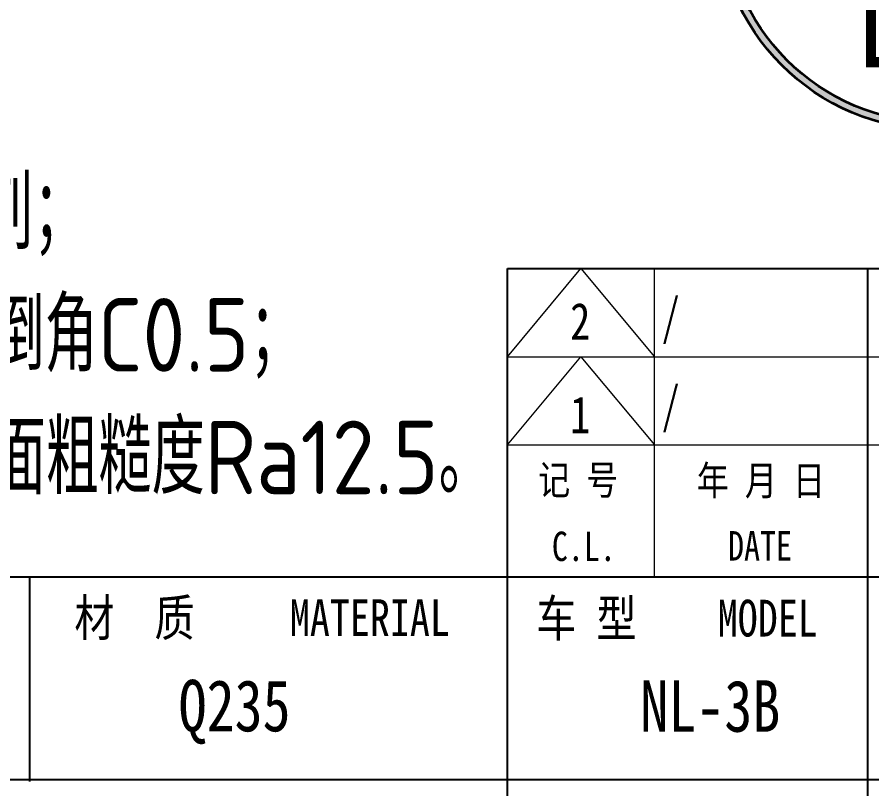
# Model space of a CAD drawing. Header units: millimetres. Extents: x -47800 to 104182, y -50696 to 46579.
# Drawn here: x -46877.7 to -46819.6, y 45998.2 to 46050.7 of the extents above; entities that cross this region are included whole.
import ezdxf
from ezdxf.enums import TextEntityAlignment as Align

# ---------------------------------------------------------------- set-up
doc = ezdxf.new("R2010")
doc.units = ezdxf.units.MM
doc.header["$LTSCALE"] = 0.5
for name, color, linetype, lineweight in [('印章专用-出图', 1, 'Continuous', 80), ('图框', 7, 'Continuous', 18), ('标注线', 3, 'Continuous', 18)]:
    doc.layers.add(name, color=color, linetype=linetype, lineweight=lineweight)
for name, color, linetype in [('图\\M+19E79\\M+195B6\\M+18E9A', 7, 'Continuous'), ('材质', 7, 'Continuous'), ('车型', 7, 'Continuous')]:
    doc.layers.add(name, color=color, linetype=linetype)
doc.styles.add('国标', font='simfang.ttf', dxfattribs={"width": 0.8})
doc.styles.add('机械长仿宋', font='gbenor.shx', dxfattribs={"height": 1, "bigfont": 'gbcbig.shx'})

# ---------------------------------------------------------------- blocks, each defined once
blk = doc.blocks.new('GZDEH零件A4图框V01版')
at = {"layer": '图\\M+19E79\\M+195B6\\M+18E9A', "linetype": 'Continuous'}
for p, q in [((90, 79), (205, 79)), ((90, 13.5), (90, 79))]:
    blk.add_line(p, q, dxfattribs=at)
at = {"layer": '图\\M+19E79\\M+195B6\\M+18E9A', "color": 9}
for p, q in [((114.5, 79), (114.5, 13.5)), ((205, 58), (25, 58)), ((57.5, 58), (57.5, 44.108)), ((114.5, 58), (114.5, 13.5)), ((25, 44.25), (205, 44.25))]:
    blk.add_line(p, q, dxfattribs=at)
at = {"layer": '图框', "color": 9}
for p, q in [((90, 73), (95, 79)), ((95, 79), (100, 73)), ((100, 58), (100, 79)), ((90, 73), (205, 73)), ((90, 67), (95, 73)), ((95, 73), (100, 67)), ((90, 67), (205, 67))]:
    blk.add_line(p, q, dxfattribs=at)
at = {"layer": '图\\M+19E79\\M+195B6\\M+18E9A', "color": 9, "style": '国标', "width": 0.8}
blk.add_text('材  质', height=2.5, dxfattribs=at).set_placement((60.547, 54.001))
blk.add_text('MATERIAL', height=2.5, dxfattribs=at).set_placement((80.646, 54.001), align=Align.CENTER)
for s, p in [('车 型', (95.381, 55.265)), ('MODEL', (107.712, 55.222))]:
    blk.add_text(s, height=2.5, dxfattribs=at).set_placement(p, align=Align.MIDDLE)
at = {"layer": '图框', "color": 9, "style": '国标', "width": 0.8}
for s, p in [('记 号', (94.817, 63.618)), ('年 月 日', (107.245, 63.575)), ('C.L.', (95.203, 59.105)), ('DATE', (107.188, 59.139))]:
    blk.add_text(s, height=2, dxfattribs=at).set_placement(p, align=Align.CENTER)
blk = doc.blocks.new('DEH A4')
at = {"layer": '图框'}
blk.add_blockref('GZDEH零件A4图框V01版', (0, 0), dxfattribs=at)
blk = doc.blocks.new('出图章')
at = {"layer": '印章专用-出图'}
h = blk.add_hatch(color=256, dxfattribs=at)
h.paths.add_polyline_path([(15, 0, 1), (-15, 0, 1)])
h.paths.add_polyline_path([(14.5, 0, 1), (-14.5, 0, 1)], flags=16)
h.paths.add_polyline_path([(-7.314, -12.346), (7.412, -12.346), (7.412, -2.727), (-7.314, -2.727)], flags=8)
at = {"layer": '印章专用-出图', "lineweight": 35}
for p, q in [((-14.283, 2.5), (14.283, 2.5)), ((-14.283, -2.5), (14.283, -2.5))]:
    blk.add_line(p, q, dxfattribs=at)
for radius in [15, 14.5]:
    blk.add_circle((0, 0), radius, dxfattribs=at)
at = {"layer": '印章专用-出图', "color": 4, "style": '国标', "width": 0.8}
blk.add_text('DEH', height=6.5625, dxfattribs=at).set_placement((0.049, -10.743), align=Align.CENTER)
at = {"layer": '印章专用-出图', "color": 3, "style": '国标', "width": 0.8}
blk.add_attdef('出图', text='', height=6.6, dxfattribs=at).set_placement((0, 7.35), align=Align.MIDDLE_CENTER)
at = {"layer": '印章专用-出图', "color": 2, "style": '国标', "width": 0.8}
blk.add_attdef('XXXX.XX.XX', text='', height=3.5, dxfattribs=at).set_placement((0.447, 0.1), align=Align.MIDDLE_CENTER)
blk = doc.blocks.new('YZ-CT')
at = {"layer": '印章专用-出图'}
blk.add_blockref('出图章', (0.634, 0), dxfattribs=at).add_auto_attribs({'出图': '出图', 'XXXX.XX.XX': '2020.03.19'})

msp = doc.modelspace()

# ---------------------------------------------------------------- block references
at = {"layer": '印章专用-出图'}
msp.add_blockref('YZ-CT', (-46815.733, 46058.048), dxfattribs=at)
at = {"layer": '图框'}
msp.add_blockref('DEH A4', (-46934.366, 45954.622), dxfattribs=at)

# ---------------------------------------------------------------- texts
at = {"layer": '图\\M+19E79\\M+195B6\\M+18E9A', "color": 3, "style": '国标'}
for s, width, p in [('/', 0.705904, (-46833.856, 46029.094)), ('2', 0.8, (-46840.089, 46028.778)), ('/', 0.705904, (-46833.856, 46023.094)), ('1', 0.8, (-46840.099, 46022.418))]:
    msp.add_text(s, height=2.5, dxfattribs=dict(at, width=width)).set_placement(p)
at = {"layer": '材质', "color": 3, "style": '国标', "width": 0.8}
msp.add_text('Q235', height=3.5, dxfattribs=at).set_placement((-46866.73, 46002.144))
at = {"layer": '标注线', "color": 2, "insert": (-46903.958, 46018.27), "char_height": 5, "width": 114.82461, "attachment_point": 7, "style": '机械长仿宋'}
msp.add_mtext('\\A2;技术要求\\P1、去飞边、毛刺；\\P2、棱边、孔口倒角C0.5；\\P3、未注通孔表面粗糙度Ra12.5。', dxfattribs=at)
at = {"layer": '车型', "color": 3, "style": '国标', "width": 0.8}
msp.add_text('NL-3B', height=3.5, dxfattribs=at).set_placement((-46835.322, 46002.118))

doc.saveas('drawing.dxf')
